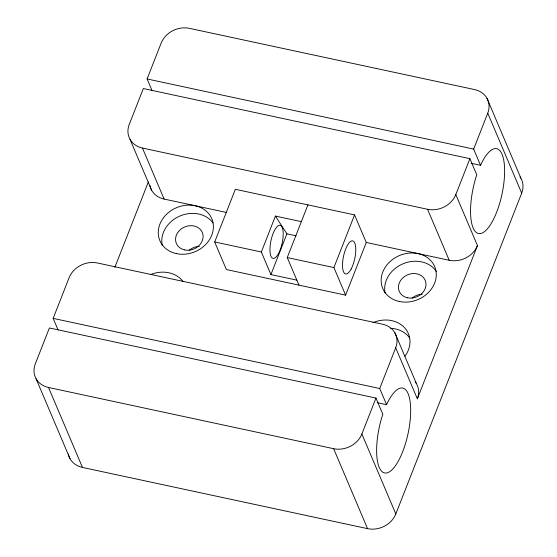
<?xml version="1.0" encoding="UTF-8"?>
<svg xmlns="http://www.w3.org/2000/svg" width="557" height="557" viewBox="0 0 557 557"><rect width="100%" height="100%" fill="white"/><g stroke="black" fill="none" stroke-linecap="round" stroke-linejoin="round"><path stroke-width="0.84" d="M58.067 329.96L53.159 318.381L69.124 277.685A22.545 19.098 -23 0 1 97.378 262.981L382.471 324.195A22.545 19.098 -23 0 1 395.693 347.805L417.346 398.805L477.46 245.581L455.814 194.574L469.906 158.661L143.337 88.542L129.245 124.455A22.545 19.098 -23 0 0 142.467 148.058L164.113 199.065L226.657 212.495M152.005 90.54L147.097 78.962L161.182 43.049A22.545 19.098 -23 0 1 189.436 28.351L474.529 89.566A22.545 19.098 -23 0 1 487.751 113.168L521.693 193.126L395.818 513.951A22.545 19.098 -23 0 1 367.564 528.649L82.471 467.434A22.545 19.098 -23 0 1 68.267 454.004M114.826 267.395L148.364 181.909M214.682 241.975L235.353 189.303L354.572 214.905L366.276 242.476L345.612 295.147L226.386 269.546L214.682 241.975L261.337 251.994L270.925 274.58L296.846 280.143M261.337 251.994L275.43 216.081L301.344 221.644M270.925 274.58L286.904 233.856L275.43 216.081M298.956 285.128L287.252 257.557L307.924 204.885M345.612 295.147L333.908 267.576L354.572 214.905M48.529 387.477L333.629 448.698A22.545 19.098 -23 0 0 361.876 433.994L375.968 398.081L49.399 327.962L35.307 363.874A22.545 19.098 -23 0 0 48.529 387.477L82.471 467.434M377.249 402.697L386.6 404.709L379.728 388.507L395.693 347.805M471.187 163.285L480.538 165.297L473.659 149.081L487.751 113.168M386.6 404.709L387.08 403.623A43.397 14.733 -77.9 0 1 410.69 410.537A43.397 14.733 -77.9 0 1 386.997 472.886A43.397 14.733 -77.9 0 1 381.754 417.646L382.847 414.29L375.968 398.081M480.538 165.297L481.833 162.553A43.397 14.733 -77.9 0 1 504.6 173.067A43.397 14.733 -77.9 0 1 480.141 233.606A43.397 14.733 -77.9 0 1 476.326 176.172L476.785 174.863L469.906 158.661M147.097 78.962L473.659 149.081M142.467 148.058L427.567 209.279A22.545 19.098 -23 0 0 455.814 194.574M366.276 242.476L449.214 260.279A22.545 19.098 -23 0 0 477.46 245.581M286.904 233.856L296.101 235.834M287.252 257.557L333.908 267.576M53.159 318.381L379.728 388.507M486.992 98.324L520.934 178.282M427.567 209.279L449.214 260.279M394.934 332.954L416.587 383.961A22.545 19.098 -23 0 1 417.346 398.805M361.876 433.994L395.818 513.951M333.629 448.698L367.564 528.649M130.004 139.299L151.657 190.306M36.066 378.718L70.008 458.676M189.241 250.239A14.092 11.934 -23 0 1 199.295 246.354M150.439 274.643A28.184 23.874 -23 0 1 182.975 281.403M372.946 322.67A28.184 23.874 -23 0 1 404.264 327.377A28.184 23.874 -23 0 1 405.023 356.153M412.131 298.099A14.092 11.934 -23 0 1 422.192 294.214M385.089 292.968A28.184 23.874 -23 0 1 403.052 263.774A28.184 23.874 -23 0 1 436.389 271.489M390.673 328.31A28.184 23.874 -23 0 1 409.632 337.883M520.043 176.868A22.545 19.098 -23 0 1 521.693 193.126M162.191 245.108A28.184 23.874 -23 0 1 179.73 216.102A28.184 23.874 -23 0 1 213.039 222.981M415.195 381.872A22.545 19.098 -23 0 1 416.163 383.244M164.113 199.065A22.545 19.098 -23 0 1 149.917 185.634M407.536 297.786A14.092 11.934 -23 0 0 425.799 282.239A14.092 11.934 -23 0 0 403.359 277.421A14.092 11.934 -23 0 0 407.536 297.786M184.639 249.926A14.092 11.934 -23 0 0 202.908 234.379A14.092 11.934 -23 0 0 180.461 229.561A14.092 11.934 -23 0 0 184.639 249.926M176.43 253.63A28.184 23.874 -23 0 0 212.969 222.535A28.184 23.874 -23 0 0 168.075 212.892A28.184 23.874 -23 0 0 176.43 253.63M278.514 253.546A16.912 5.737 -77.9 0 0 281.118 225.822A16.912 5.737 -77.9 0 0 270.117 246.145A16.912 5.737 -77.9 0 0 278.514 253.546M351.098 269.094A16.912 5.737 -77.9 0 0 353.674 241.39A16.912 5.737 -77.9 0 0 342.68 261.769A16.912 5.737 -77.9 0 0 351.098 269.094M399.327 301.49A28.184 23.874 -23 0 0 435.859 270.396A28.184 23.874 -23 0 0 390.972 260.753A28.184 23.874 -23 0 0 399.327 301.49"/></g></svg>
